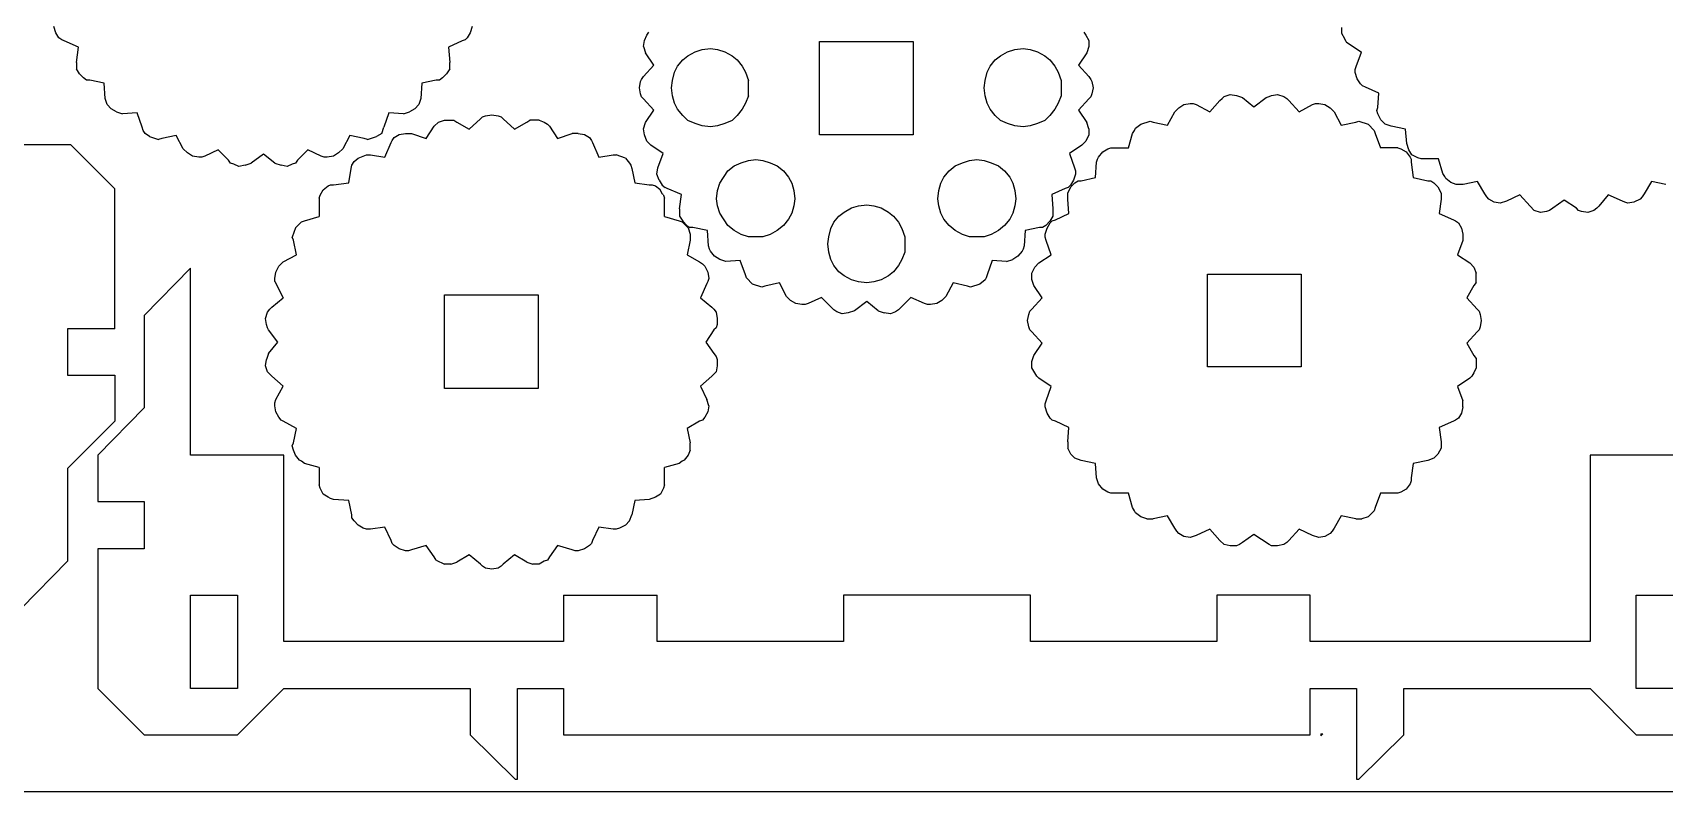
# Model space of a CAD drawing. Extents: x -1891 to 1891, y -1891 to 1891.
# Drawn here: x -1022 to 321, y -1891 to -1266 of the extents above; entities that cross this region are included whole.
import ezdxf

# ---------------------------------------------------------------- set-up
doc = ezdxf.new("R2010")
doc.units = 0
doc.header["$MEASUREMENT"] = 0
doc.layers.get('0').update_dxf_attribs({"linetype": 'CONTINUOUS'})

msp = doc.modelspace()

# ---------------------------------------------------------------- linework, layer by layer
for p, q in [((-1002.869892, -1266.183576), (-1004.563224, -1261.103568)), ((-659.969892, -1261.103568), (-661.663224, -1266.183576)), ((55.92156, -1266.88274), (55.92156, -1261.802732)), ((-1000.329888, -1270.4169), (-1002.869892, -1266.183576)), ((-997.789896, -1272.110232), (-1000.329888, -1270.4169)), ((-996.096564, -1272.956904), (-997.789896, -1272.110232)), ((-984.243228, -1278.0369), (-996.096564, -1272.956904)), ((-668.436564, -1272.956904), (-679.443228, -1278.0369)), ((-665.89656, -1272.110232), (-668.436564, -1272.956904)), ((-664.203228, -1270.4169), (-665.89656, -1272.110232)), ((-661.663224, -1266.183576), (-664.203228, -1270.4169)), ((-518.951556, -1277.581904), (-518.104896, -1272.501908)), ((-518.104896, -1272.501908), (-516.411564, -1268.268572)), ((-516.411564, -1268.268572), (-514.718232, -1265.728568)), ((-374.171556, -1273.348568), (-297.124896, -1273.348568)), ((-374.171556, -1350.381692), (-374.171556, -1273.348568)), ((-297.124896, -1273.348568), (-297.124896, -1350.381692)), ((-156.591768, -1265.728568), (-154.898436, -1268.268572)), ((-154.898436, -1268.268572), (-152.358444, -1272.501908)), ((-152.358444, -1272.501908), (-152.358444, -1277.581904)), ((58.461564, -1271.116076), (55.92156, -1266.88274)), ((59.308224, -1273.656068), (58.461564, -1271.116076)), ((59.308224, -1273.656068), (72.008232, -1282.12274)), ((-985.93656, -1290.736908), (-984.243228, -1278.0369)), ((-679.443228, -1278.0369), (-678.596556, -1290.736908)), ((-518.951556, -1277.581904), (-517.258224, -1282.6619)), ((-510.484896, -1292.821904), (-517.258224, -1282.6619)), ((-491.01156, -1293.668576), (-486.778224, -1288.588568)), ((-486.778224, -1288.588568), (-482.544888, -1285.201904)), ((-482.544888, -1285.201904), (-476.618232, -1281.81524)), ((-476.618232, -1281.81524), (-470.691564, -1280.121908)), ((-470.691564, -1280.121908), (-463.918224, -1279.275236)), ((-463.918224, -1279.275236), (-457.991556, -1280.121908)), ((-457.991556, -1280.121908), (-452.064888, -1281.81524)), ((-452.064888, -1281.81524), (-446.138232, -1285.201904)), ((-446.138232, -1285.201904), (-441.904896, -1288.588568)), ((-441.904896, -1288.588568), (-437.67156, -1293.668576)), ((-233.624892, -1293.668576), (-229.391556, -1288.588568)), ((-229.391556, -1288.588568), (-225.158232, -1285.201904)), ((-225.158232, -1285.201904), (-219.231564, -1281.81524)), ((-219.231564, -1281.81524), (-213.304896, -1280.121908)), ((-213.304896, -1280.121908), (-206.531556, -1279.275236)), ((-206.531556, -1279.275236), (-200.604888, -1280.121908)), ((-200.604888, -1280.121908), (-194.678232, -1281.81524)), ((-194.678232, -1281.81524), (-188.751564, -1285.201904)), ((-188.751564, -1285.201904), (-184.531776, -1288.588568)), ((-184.531776, -1288.588568), (-180.29844, -1293.668576)), ((-154.051776, -1282.6619), (-160.825104, -1292.821904)), ((-152.358444, -1277.581904), (-154.051776, -1282.6619)), ((67.774896, -1293.976076), (72.008232, -1282.12274)), ((-985.93656, -1290.736908), (-985.93656, -1295.816904)), ((-983.396556, -1300.05024), (-985.93656, -1295.816904)), ((-980.009892, -1303.436904), (-983.396556, -1300.05024)), ((-681.13656, -1300.05024), (-684.523224, -1303.436904)), ((-678.596556, -1295.816904), (-681.13656, -1300.05024)), ((-678.596556, -1295.816904), (-678.596556, -1290.736908)), ((-520.644888, -1304.67524), (-518.951556, -1302.135236)), ((-518.951556, -1302.135236), (-510.484896, -1292.821904)), ((-495.244896, -1305.5219), (-493.551564, -1298.748572)), ((-493.551564, -1298.748572), (-491.01156, -1293.668576)), ((-437.67156, -1293.668576), (-435.131556, -1298.748572)), ((-435.131556, -1298.748572), (-432.591564, -1305.5219)), ((-237.858228, -1305.5219), (-236.164896, -1298.748572)), ((-236.164896, -1298.748572), (-233.624892, -1293.668576)), ((-180.29844, -1293.668576), (-177.758436, -1298.748572)), ((-177.758436, -1298.748572), (-175.218444, -1305.5219)), ((-160.825104, -1292.821904), (-152.358444, -1302.135236)), ((-152.358444, -1302.135236), (-150.665112, -1304.67524)), ((66.928224, -1296.516068), (67.774896, -1293.976076)), ((66.928224, -1299.056072), (66.928224, -1296.516068)), ((68.621556, -1304.136068), (66.928224, -1299.056072)), ((-977.469888, -1305.130236), (-980.009892, -1303.436904)), ((-974.929896, -1305.130236), (-977.469888, -1305.130236)), ((-963.07656, -1307.67024), (-974.929896, -1305.130236)), ((-962.229888, -1320.370236), (-963.07656, -1307.67024)), ((-701.456556, -1307.67024), (-702.303228, -1320.370236)), ((-689.603232, -1305.130236), (-701.456556, -1307.67024)), ((-687.063228, -1305.130236), (-689.603232, -1305.130236)), ((-684.523224, -1303.436904), (-687.063228, -1305.130236)), ((-522.338232, -1311.448568), (-521.49156, -1306.368572)), ((-521.49156, -1316.528576), (-522.338232, -1311.448568)), ((-521.49156, -1306.368572), (-520.644888, -1304.67524)), ((-496.091556, -1311.448568), (-495.244896, -1305.5219)), ((-495.244896, -1318.221908), (-496.091556, -1311.448568)), ((-432.591564, -1318.221908), (-432.591564, -1305.5219)), ((-238.704888, -1311.448568), (-237.858228, -1305.5219)), ((-237.858228, -1318.221908), (-238.704888, -1311.448568)), ((-175.218444, -1305.5219), (-175.218444, -1318.221908)), ((-150.665112, -1304.67524), (-149.81844, -1306.368572)), ((-149.81844, -1306.368572), (-148.971768, -1311.448568)), ((-148.971768, -1311.448568), (-149.81844, -1316.528576)), ((71.16156, -1308.369404), (68.621556, -1304.136068)), ((72.854892, -1310.062736), (71.16156, -1308.369404)), ((75.394896, -1310.909408), (72.854892, -1310.062736)), ((86.40156, -1315.989404), (75.394896, -1310.909408)), ((85.554888, -1327.829192), (86.40156, -1315.989404)), ((-961.383228, -1322.896692), (-962.229888, -1320.370236)), ((-960.536556, -1325.436696), (-961.383228, -1322.896692)), ((-957.149892, -1328.82336), (-960.536556, -1325.436696)), ((-952.916556, -1331.363352), (-957.149892, -1328.82336)), ((-707.383224, -1328.82336), (-711.61656, -1331.363352)), ((-703.99656, -1325.436696), (-707.383224, -1328.82336)), ((-703.149888, -1322.896692), (-703.99656, -1325.436696)), ((-702.303228, -1320.370236), (-703.149888, -1322.896692)), ((-520.644888, -1319.068568), (-521.49156, -1316.528576)), ((-518.951556, -1320.7619), (-520.644888, -1319.068568)), ((-510.484896, -1330.061696), (-518.951556, -1320.7619)), ((-493.551564, -1324.148576), (-495.244896, -1318.221908)), ((-491.01156, -1329.215024), (-493.551564, -1324.148576)), ((-486.778224, -1334.29502), (-491.01156, -1329.215024)), ((-437.67156, -1329.215024), (-441.904896, -1334.29502)), ((-435.131556, -1324.148576), (-437.67156, -1329.215024)), ((-432.591564, -1318.221908), (-435.131556, -1324.148576)), ((-236.164896, -1324.148576), (-237.858228, -1318.221908)), ((-233.624892, -1329.215024), (-236.164896, -1324.148576)), ((-229.391556, -1334.29502), (-233.624892, -1329.215024)), ((-180.29844, -1329.215024), (-184.531776, -1334.29502)), ((-177.758436, -1324.148576), (-180.29844, -1329.215024)), ((-175.218444, -1318.221908), (-177.758436, -1324.148576)), ((-152.358444, -1320.7619), (-160.825104, -1330.061696)), ((-150.665112, -1319.068568), (-152.358444, -1320.7619)), ((-149.81844, -1316.528576), (-150.665112, -1319.068568)), ((-81.710112, -1331.363352), (-78.323436, -1327.976688)), ((-78.323436, -1327.976688), (-74.090112, -1325.436696)), ((-74.090112, -1325.436696), (-69.010104, -1324.590024)), ((-69.010104, -1324.590024), (-66.470112, -1324.590024)), ((-66.470112, -1324.590024), (-63.930108, -1325.436696)), ((-63.930108, -1325.436696), (-52.923444, -1331.363352)), ((-52.923444, -1331.363352), (-44.456772, -1322.05002)), ((-44.456772, -1322.05002), (-42.76344, -1320.370236)), ((-42.76344, -1320.370236), (-41.070108, -1318.676904)), ((-41.070108, -1318.676904), (-35.990112, -1316.983572)), ((-35.990112, -1316.983572), (-30.910104, -1317.830232)), ((-30.910104, -1317.830232), (-25.830108, -1319.523576)), ((-25.830108, -1319.523576), (-16.516776, -1327.130028)), ((-16.516776, -1327.130028), (-6.356772, -1319.523576)), ((-6.356772, -1319.523576), (-3.816768, -1318.676904)), ((-3.816768, -1318.676904), (-2.123436, -1317.830232)), ((-2.123436, -1317.830232), (2.95656, -1316.983572)), ((2.95656, -1316.983572), (8.036556, -1318.676904)), ((8.036556, -1318.676904), (10.57656, -1320.370236)), ((10.57656, -1320.370236), (12.269892, -1322.05002)), ((12.269892, -1322.05002), (20.736564, -1331.363352)), ((20.736564, -1331.363352), (31.743228, -1325.436696)), ((31.743228, -1325.436696), (34.283232, -1324.590024)), ((34.283232, -1324.590024), (36.823224, -1324.590024)), ((36.823224, -1324.590024), (41.903232, -1325.436696)), ((41.903232, -1325.436696), (46.136556, -1327.976688)), ((49.523232, -1331.363352), (46.136556, -1327.976688)), ((84.708228, -1330.369196), (85.554888, -1327.829192)), ((-952.916556, -1331.363352), (-947.83656, -1333.056696)), ((-935.983224, -1332.210024), (-947.83656, -1333.056696)), ((-931.749888, -1344.06336), (-935.983224, -1332.210024)), ((-728.549892, -1332.210024), (-732.783228, -1344.06336)), ((-716.696556, -1333.056696), (-728.549892, -1332.210024)), ((-716.696556, -1333.056696), (-711.61656, -1331.363352)), ((-698.069892, -1353.335856), (-691.296564, -1343.175852)), ((-687.909888, -1339.789188), (-691.296564, -1343.175852)), ((-687.909888, -1339.789188), (-682.829892, -1338.095856)), ((-682.829892, -1338.095856), (-675.209892, -1338.095856)), ((-675.209892, -1338.095856), (-672.669888, -1339.789188)), ((-672.669888, -1339.789188), (-662.509896, -1345.715856)), ((-662.509896, -1345.715856), (-653.196564, -1337.249196)), ((-653.196564, -1337.249196), (-651.503232, -1335.555852)), ((-651.503232, -1335.555852), (-648.963228, -1334.709192)), ((-648.963228, -1334.709192), (-643.883232, -1333.86252)), ((-643.883232, -1333.86252), (-638.803224, -1334.709192)), ((-638.803224, -1334.709192), (-636.263232, -1335.555852)), ((-636.263232, -1335.555852), (-634.569888, -1337.249196)), ((-634.569888, -1337.249196), (-625.256556, -1345.715856)), ((-625.256556, -1345.715856), (-615.096564, -1339.789188)), ((-615.096564, -1339.789188), (-612.55656, -1338.095856)), ((-604.93656, -1338.095856), (-612.55656, -1338.095856)), ((-604.93656, -1338.095856), (-600.703224, -1339.789188)), ((-600.703224, -1339.789188), (-598.163232, -1341.48252)), ((-598.163232, -1341.48252), (-596.469888, -1343.175852)), ((-596.469888, -1343.175852), (-589.69656, -1353.335856)), ((-518.951556, -1345.301696), (-517.258224, -1340.221688)), ((-517.258224, -1340.221688), (-510.484896, -1330.061696)), ((-482.544888, -1338.528356), (-486.778224, -1334.29502)), ((-476.618232, -1341.06836), (-482.544888, -1338.528356)), ((-470.691564, -1342.761692), (-476.618232, -1341.06836)), ((-463.918224, -1343.608352), (-470.691564, -1342.761692)), ((-457.991556, -1342.761692), (-463.918224, -1343.608352)), ((-452.064888, -1341.06836), (-457.991556, -1342.761692)), ((-446.138232, -1338.528356), (-452.064888, -1341.06836)), ((-441.904896, -1334.29502), (-446.138232, -1338.528356)), ((-225.158232, -1338.528356), (-229.391556, -1334.29502)), ((-219.231564, -1341.06836), (-225.158232, -1338.528356)), ((-213.304896, -1342.761692), (-219.231564, -1341.06836)), ((-206.531556, -1343.608352), (-213.304896, -1342.761692)), ((-200.604888, -1342.761692), (-206.531556, -1343.608352)), ((-194.678232, -1341.06836), (-200.604888, -1342.761692)), ((-188.751564, -1338.528356), (-194.678232, -1341.06836)), ((-184.531776, -1334.29502), (-188.751564, -1338.528356)), ((-160.825104, -1330.061696), (-154.051776, -1340.221688)), ((-152.358444, -1345.301696), (-154.051776, -1340.221688)), ((-113.883444, -1344.91002), (-109.650108, -1341.523356)), ((-109.650108, -1341.523356), (-102.030108, -1338.983352)), ((-102.030108, -1338.983352), (-99.490104, -1339.830024)), ((-99.490104, -1339.830024), (-87.636768, -1342.370028)), ((-87.636768, -1342.370028), (-81.710112, -1331.363352)), ((49.523232, -1331.363352), (55.449888, -1342.370028)), ((55.449888, -1342.370028), (67.303224, -1339.830024)), ((67.303224, -1339.830024), (69.843228, -1338.983352)), ((69.843228, -1338.983352), (77.463228, -1341.523356)), ((77.463228, -1341.523356), (82.543224, -1346.603352)), ((85.554888, -1332.909188), (84.708228, -1330.369196)), ((88.094892, -1337.989196), (85.554888, -1332.909188)), ((91.481556, -1341.37586), (88.094892, -1337.989196)), ((96.561564, -1343.069192), (91.481556, -1341.37586)), ((108.414888, -1345.609196), (96.561564, -1343.069192)), ((-930.903228, -1346.603352), (-931.749888, -1344.06336)), ((-929.209896, -1349.143356), (-930.903228, -1346.603352)), ((-925.823232, -1351.68336), (-929.209896, -1349.143356)), ((-925.823232, -1351.68336), (-918.203232, -1354.223352)), ((-915.663228, -1353.376692), (-918.203232, -1354.223352)), ((-903.809892, -1350.836688), (-915.663228, -1353.376692)), ((-897.883224, -1361.843352), (-903.809892, -1350.836688)), ((-760.723224, -1350.836688), (-766.649892, -1361.843352)), ((-748.869888, -1353.376692), (-760.723224, -1350.836688)), ((-746.329896, -1354.223352), (-748.869888, -1353.376692)), ((-746.329896, -1354.223352), (-738.709896, -1351.68336)), ((-734.47656, -1349.143356), (-738.709896, -1351.68336)), ((-734.47656, -1349.143356), (-732.783228, -1344.06336)), ((-731.936556, -1368.575856), (-726.85656, -1356.72252)), ((-726.85656, -1356.72252), (-726.009888, -1355.029188)), ((-726.009888, -1355.029188), (-724.316556, -1352.489196)), ((-724.316556, -1352.489196), (-720.083232, -1349.949192)), ((-720.083232, -1349.949192), (-715.003224, -1349.10252)), ((-715.003224, -1349.10252), (-709.923228, -1349.10252)), ((-709.923228, -1349.10252), (-698.069892, -1353.335856)), ((-589.69656, -1353.335856), (-577.843224, -1349.10252)), ((-572.763228, -1349.10252), (-577.843224, -1349.10252)), ((-572.763228, -1349.10252), (-567.683232, -1349.949192)), ((-567.683232, -1349.949192), (-563.449896, -1352.489196)), ((-563.449896, -1352.489196), (-561.756564, -1355.029188)), ((-561.756564, -1355.029188), (-560.909892, -1356.72252)), ((-560.909892, -1356.72252), (-555.829896, -1368.575856)), ((-518.104896, -1350.381692), (-518.951556, -1345.301696)), ((-516.411564, -1355.461688), (-518.104896, -1350.381692)), ((-513.024888, -1358.848352), (-516.411564, -1355.461688)), ((-297.124896, -1350.381692), (-374.171556, -1350.381692)), ((-154.898436, -1355.461688), (-158.285112, -1358.848352)), ((-152.358444, -1350.381692), (-154.898436, -1355.461688)), ((-152.358444, -1345.301696), (-152.358444, -1350.381692)), ((-119.810112, -1360.996692), (-116.423436, -1349.143356)), ((-116.423436, -1349.143356), (-114.730104, -1346.603352)), ((-114.730104, -1346.603352), (-113.883444, -1344.91002)), ((82.543224, -1346.603352), (83.389896, -1349.143356)), ((83.389896, -1349.143356), (87.623232, -1360.996692)), ((109.26156, -1357.46252), (108.414888, -1345.609196)), ((-990.599881, -1358.454412), (-1071.879888, -1358.454412)), ((-990.599881, -1358.454412), (-954.193224, -1394.86108)), ((-897.883224, -1361.843352), (-894.49656, -1365.230028)), ((-890.263224, -1367.77002), (-894.49656, -1365.230028)), ((-885.183228, -1368.616692), (-890.263224, -1367.77002)), ((-882.643224, -1368.616692), (-885.183228, -1368.616692)), ((-880.103232, -1367.77002), (-882.643224, -1368.616692)), ((-869.096556, -1362.690024), (-880.103232, -1367.77002)), ((-860.629896, -1371.156696), (-869.096556, -1362.690024)), ((-831.843228, -1366.076688), (-842.003232, -1373.696688)), ((-822.529896, -1373.696688), (-831.843228, -1366.076688)), ((-795.43656, -1362.690024), (-803.903232, -1371.156696)), ((-784.429896, -1367.77002), (-795.43656, -1362.690024)), ((-781.889892, -1368.616692), (-784.429896, -1367.77002)), ((-779.349888, -1368.616692), (-781.889892, -1368.616692)), ((-774.269892, -1367.77002), (-779.349888, -1368.616692)), ((-770.036556, -1365.230028), (-774.269892, -1367.77002)), ((-766.649892, -1361.843352), (-770.036556, -1365.230028)), ((-757.33656, -1372.155852), (-753.949896, -1369.422528)), ((-753.949896, -1369.422528), (-749.71656, -1367.729196)), ((-749.71656, -1367.729196), (-747.176556, -1366.882524)), ((-747.176556, -1366.882524), (-743.789892, -1366.882524)), ((-743.789892, -1366.882524), (-731.936556, -1368.575856)), ((-555.829896, -1368.575856), (-543.97656, -1366.882524)), ((-543.97656, -1366.882524), (-541.436556, -1366.882524)), ((-533.816556, -1369.422528), (-541.436556, -1366.882524)), ((-533.816556, -1369.422528), (-530.429892, -1373.655852)), ((-502.864896, -1365.621692), (-513.024888, -1358.848352)), ((-507.098232, -1377.475028), (-502.864896, -1365.621692)), ((-158.285112, -1358.848352), (-168.445104, -1365.621692)), ((-168.445104, -1365.621692), (-164.211768, -1377.475028)), ((-145.210104, -1370.310024), (-144.363444, -1368.616692)), ((-144.363444, -1368.616692), (-140.976768, -1364.383356)), ((-140.976768, -1364.383356), (-136.743444, -1361.843352)), ((-136.743444, -1361.843352), (-134.20344, -1360.996692)), ((-134.20344, -1360.996692), (-119.810112, -1360.996692)), ((102.01656, -1360.996692), (87.623232, -1360.996692)), ((102.01656, -1360.996692), (104.556564, -1361.843352)), ((104.556564, -1361.843352), (108.789888, -1364.383356)), ((108.789888, -1364.383356), (112.176564, -1368.616692)), ((110.954892, -1362.542528), (109.26156, -1357.46252)), ((113.494896, -1366.775852), (110.954892, -1362.542528)), ((112.176564, -1368.616692), (113.023224, -1370.310024)), ((118.574892, -1369.315856), (113.494896, -1366.775852)), ((121.114896, -1370.162528), (118.574892, -1369.315856)), ((135.508224, -1370.162528), (121.114896, -1370.162528)), ((138.894888, -1382.015852), (135.508224, -1370.162528)), ((-858.936564, -1373.696688), (-860.629896, -1371.156696)), ((-856.39656, -1374.54336), (-858.936564, -1373.696688)), ((-852.163224, -1376.236692), (-856.39656, -1374.54336)), ((-847.083228, -1375.39002), (-852.163224, -1376.236692)), ((-847.083228, -1375.39002), (-842.003232, -1373.696688)), ((-822.529896, -1373.696688), (-817.449888, -1375.39002)), ((-812.369892, -1376.236692), (-817.449888, -1375.39002)), ((-808.136556, -1374.54336), (-812.369892, -1376.236692)), ((-805.596564, -1373.696688), (-808.136556, -1374.54336)), ((-803.903232, -1371.156696), (-805.596564, -1373.696688)), ((-761.569896, -1389.742524), (-759.779892, -1377.889188)), ((-759.779892, -1377.889188), (-759.029892, -1375.349196)), ((-759.029892, -1375.349196), (-757.33656, -1372.155852)), ((-530.429892, -1373.655852), (-529.583232, -1375.349196)), ((-529.583232, -1375.349196), (-528.73656, -1377.889188)), ((-528.73656, -1377.889188), (-526.196556, -1389.742524)), ((-507.944892, -1382.555024), (-507.098232, -1377.475028)), ((-506.25156, -1387.63502), (-507.944892, -1382.555024)), ((-456.298224, -1390.175024), (-449.524896, -1380.01502)), ((-449.524896, -1380.01502), (-444.444888, -1375.781696)), ((-444.444888, -1375.781696), (-438.518232, -1373.241692)), ((-438.518232, -1373.241692), (-432.591564, -1371.54836)), ((-432.591564, -1371.54836), (-426.664896, -1370.701688)), ((-426.664896, -1370.701688), (-420.738228, -1371.54836)), ((-420.738228, -1371.54836), (-414.81156, -1373.241692)), ((-414.81156, -1373.241692), (-408.884892, -1375.781696)), ((-408.884892, -1375.781696), (-403.804896, -1380.01502)), ((-403.804896, -1380.01502), (-399.57156, -1385.095028)), ((-271.724892, -1385.095028), (-267.491556, -1380.01502)), ((-267.491556, -1380.01502), (-262.41156, -1375.781696)), ((-262.41156, -1375.781696), (-256.484892, -1373.241692)), ((-256.484892, -1373.241692), (-250.558224, -1371.54836)), ((-250.558224, -1371.54836), (-244.631556, -1370.701688)), ((-244.631556, -1370.701688), (-238.704888, -1371.54836)), ((-238.704888, -1371.54836), (-232.778232, -1373.241692)), ((-232.778232, -1373.241692), (-226.851564, -1375.781696)), ((-226.851564, -1375.781696), (-221.771556, -1380.01502)), ((-221.771556, -1380.01502), (-217.538232, -1385.095028)), ((-163.365108, -1382.555024), (-165.05844, -1387.63502)), ((-164.211768, -1377.475028), (-163.365108, -1380.01502)), ((-163.365108, -1380.01502), (-163.365108, -1382.555024)), ((-146.903436, -1385.550024), (-146.056776, -1372.850028)), ((-146.056776, -1372.850028), (-145.210104, -1370.310024)), ((113.023224, -1370.310024), (113.023224, -1372.850028)), ((113.023224, -1372.850028), (114.716556, -1385.550024)), ((140.588232, -1384.555856), (138.894888, -1382.015852)), ((-954.193224, -1509.994192), (-954.193224, -1394.86108)), ((-785.276556, -1399.902528), (-782.736564, -1395.669192)), ((-782.736564, -1395.669192), (-778.503228, -1392.282528)), ((-778.503228, -1392.282528), (-776.809896, -1391.435856)), ((-776.809896, -1391.435856), (-774.269892, -1391.435856)), ((-774.269892, -1391.435856), (-761.569896, -1389.742524)), ((-526.196556, -1389.742524), (-514.343232, -1391.435856)), ((-514.343232, -1391.435856), (-511.803228, -1391.435856)), ((-511.803228, -1391.435856), (-509.263224, -1392.282528)), ((-509.263224, -1392.282528), (-505.681173, -1395.148165)), ((-506.25156, -1387.63502), (-503.711556, -1391.868356)), ((-503.336556, -1399.055856), (-505.681173, -1395.148165)), ((-503.711556, -1391.868356), (-501.171564, -1393.561688)), ((-499.478232, -1394.40836), (-501.171564, -1393.561688)), ((-487.624896, -1399.488356), (-499.478232, -1394.40836)), ((-458.838228, -1402.87502), (-457.991556, -1396.101692)), ((-457.991556, -1396.101692), (-456.298224, -1390.175024)), ((-399.57156, -1385.095028), (-397.031556, -1390.175024)), ((-397.031556, -1390.175024), (-395.338224, -1396.101692)), ((-395.338224, -1396.101692), (-394.491564, -1402.87502)), ((-276.804888, -1402.87502), (-275.958228, -1396.101692)), ((-275.958228, -1396.101692), (-274.264896, -1390.175024)), ((-274.264896, -1390.175024), (-271.724892, -1385.095028)), ((-217.538232, -1385.095028), (-214.998228, -1390.175024)), ((-214.998228, -1390.175024), (-213.304896, -1396.101692)), ((-213.304896, -1396.101692), (-212.458224, -1402.87502)), ((-171.831768, -1394.40836), (-182.838444, -1399.488356)), ((-169.291776, -1393.561688), (-171.831768, -1394.40836)), ((-169.763436, -1398.25002), (-167.223444, -1393.170024)), ((-167.598444, -1391.868356), (-169.291776, -1393.561688)), ((-165.05844, -1387.63502), (-167.598444, -1391.868356)), ((-167.223444, -1393.170024), (-163.836768, -1389.78336)), ((-163.836768, -1389.78336), (-161.296776, -1388.090028)), ((-161.296776, -1388.090028), (-158.756772, -1388.090028)), ((-158.756772, -1388.090028), (-146.903436, -1385.550024)), ((114.716556, -1385.550024), (126.569892, -1388.090028)), ((126.569892, -1388.090028), (129.109896, -1388.090028)), ((129.109896, -1388.090028), (131.649888, -1389.78336)), ((131.649888, -1389.78336), (135.036564, -1393.170024)), ((135.036564, -1393.170024), (137.576556, -1398.25002)), ((141.434892, -1386.249188), (140.588232, -1384.555856)), ((145.668228, -1389.635852), (141.434892, -1386.249188)), ((149.901564, -1391.329196), (145.668228, -1389.635852)), ((155.828232, -1391.329196), (149.901564, -1391.329196)), ((167.681556, -1388.789192), (155.828232, -1391.329196)), ((173.608224, -1398.949196), (167.681556, -1388.789192)), ((310.768224, -1388.789192), (304.841556, -1398.949196)), ((322.62156, -1391.329196), (310.768224, -1388.789192)), ((-786.123228, -1402.44252), (-785.276556, -1399.902528)), ((-786.123228, -1402.44252), (-786.123228, -1417.68252)), ((-502.772125, -1399.432144), (-503.336556, -1399.055856)), ((-502.772125, -1399.432144), (-502.489896, -1399.902528)), ((-502.489896, -1399.902528), (-501.643224, -1402.44252)), ((-501.643224, -1417.68252), (-501.643224, -1402.44252)), ((-489.318228, -1411.341692), (-487.624896, -1399.488356)), ((-457.991556, -1408.801688), (-458.838228, -1402.87502)), ((-456.298224, -1414.728356), (-457.991556, -1408.801688)), ((-395.338224, -1408.801688), (-397.031556, -1414.728356)), ((-394.491564, -1402.87502), (-395.338224, -1408.801688)), ((-347.924892, -1410.49502), (-341.998224, -1408.801688)), ((-341.998224, -1408.801688), (-335.224896, -1407.955028)), ((-335.224896, -1407.955028), (-329.298228, -1408.801688)), ((-329.298228, -1408.801688), (-323.37156, -1410.49502)), ((-275.958228, -1408.801688), (-276.804888, -1402.87502)), ((-274.264896, -1414.728356), (-275.958228, -1408.801688)), ((-213.304896, -1408.801688), (-214.998228, -1414.728356)), ((-212.458224, -1402.87502), (-213.304896, -1408.801688)), ((-182.838444, -1399.488356), (-181.991772, -1411.341692)), ((-169.763436, -1403.330028), (-169.763436, -1398.25002)), ((-168.916776, -1415.183352), (-169.763436, -1403.330028)), ((137.576556, -1403.330028), (135.883224, -1415.183352)), ((137.576556, -1398.25002), (137.576556, -1403.330028)), ((175.301556, -1401.489188), (173.608224, -1398.949196)), ((176.994888, -1403.18252), (175.301556, -1401.489188)), ((181.228224, -1405.722524), (176.994888, -1403.18252)), ((186.308232, -1406.569196), (181.228224, -1405.722524)), ((191.388228, -1404.875852), (186.308232, -1406.569196)), ((202.394892, -1399.795856), (191.388228, -1404.875852)), ((210.861564, -1409.109188), (202.394892, -1399.795856)), ((214.248228, -1412.495852), (210.861564, -1409.109188)), ((238.80156, -1404.029192), (229.488228, -1410.80252)), ((248.961564, -1410.80252), (238.80156, -1404.029192)), ((267.588228, -1409.109188), (265.894896, -1410.80252)), ((275.208228, -1399.795856), (267.588228, -1409.109188)), ((287.061564, -1404.875852), (275.208228, -1399.795856)), ((288.754896, -1405.722524), (287.061564, -1404.875852)), ((291.294888, -1406.569196), (288.754896, -1405.722524)), ((296.374896, -1405.722524), (291.294888, -1406.569196)), ((301.454892, -1403.18252), (296.374896, -1405.722524)), ((303.148224, -1401.489188), (301.454892, -1403.18252)), ((304.841556, -1398.949196), (303.148224, -1401.489188)), ((-805.596564, -1426.995852), (-800.516556, -1421.915856)), ((-800.516556, -1421.915856), (-797.976564, -1421.069196)), ((-797.976564, -1421.069196), (-786.123228, -1417.68252)), ((-501.643224, -1417.68252), (-489.789888, -1421.069196)), ((-489.789888, -1421.069196), (-487.249896, -1421.915856)), ((-489.318228, -1411.341692), (-489.318228, -1417.26836)), ((-489.318228, -1417.26836), (-486.778224, -1421.501696)), ((-482.169888, -1426.995852), (-487.249896, -1421.915856)), ((-486.778224, -1421.501696), (-483.39156, -1424.88836)), ((-449.524896, -1424.88836), (-456.298224, -1414.728356)), ((-399.57156, -1419.808352), (-403.804896, -1424.88836)), ((-397.031556, -1414.728356), (-399.57156, -1419.808352)), ((-364.858224, -1427.428352), (-362.318232, -1422.348356)), ((-362.318232, -1422.348356), (-358.084896, -1417.26836)), ((-358.084896, -1417.26836), (-353.85156, -1413.881696)), ((-353.85156, -1413.881696), (-347.924892, -1410.49502)), ((-323.37156, -1410.49502), (-317.444892, -1413.881696)), ((-317.444892, -1413.881696), (-313.211556, -1417.26836)), ((-313.211556, -1417.26836), (-308.978232, -1422.348356)), ((-308.978232, -1422.348356), (-306.438228, -1427.428352)), ((-271.724892, -1419.808352), (-274.264896, -1414.728356)), ((-267.491556, -1424.88836), (-271.724892, -1419.808352)), ((-217.538232, -1419.808352), (-221.771556, -1424.88836)), ((-214.998228, -1414.728356), (-217.538232, -1419.808352)), ((-184.531776, -1421.501696), (-187.904892, -1424.88836)), ((-186.683232, -1427.036688), (-184.156776, -1422.803352)), ((-181.991772, -1417.26836), (-184.531776, -1421.501696)), ((-184.156776, -1422.803352), (-182.463444, -1421.11002)), ((-182.463444, -1421.11002), (-179.92344, -1420.26336)), ((-181.991772, -1411.341692), (-181.991772, -1417.26836)), ((-179.92344, -1420.26336), (-168.916776, -1415.183352)), ((135.883224, -1415.183352), (147.73656, -1420.26336)), ((147.73656, -1420.26336), (149.429892, -1421.11002)), ((149.429892, -1421.11002), (151.969896, -1422.803352)), ((151.969896, -1422.803352), (154.509888, -1427.036688)), ((219.328224, -1414.189196), (214.248228, -1412.495852)), ((224.408232, -1413.342524), (219.328224, -1414.189196)), ((226.948224, -1412.495852), (224.408232, -1413.342524)), ((229.488228, -1410.80252), (226.948224, -1412.495852)), ((250.654896, -1412.495852), (248.961564, -1410.80252)), ((253.194888, -1413.342524), (250.654896, -1412.495852)), ((258.274896, -1414.189196), (253.194888, -1413.342524)), ((263.354892, -1412.495852), (258.274896, -1414.189196)), ((265.894896, -1410.80252), (263.354892, -1412.495852)), ((-805.596564, -1426.995852), (-808.136556, -1434.615852)), ((-807.289896, -1437.155856), (-808.136556, -1434.615852)), ((-804.749892, -1449.009192), (-807.289896, -1437.155856)), ((-483.39156, -1424.88836), (-480.851556, -1426.581692)), ((-480.476556, -1437.155856), (-483.01656, -1449.009192)), ((-482.169888, -1426.995852), (-480.476556, -1432.07586)), ((-478.311564, -1426.581692), (-480.851556, -1426.581692)), ((-480.476556, -1432.07586), (-480.476556, -1437.155856)), ((-466.458228, -1429.121696), (-478.311564, -1426.581692)), ((-465.611556, -1441.821692), (-466.458228, -1429.121696)), ((-444.444888, -1429.121696), (-449.524896, -1424.88836)), ((-438.518232, -1432.50836), (-444.444888, -1429.121696)), ((-432.591564, -1434.201692), (-438.518232, -1432.50836)), ((-420.738228, -1434.201692), (-432.591564, -1434.201692)), ((-414.81156, -1432.50836), (-420.738228, -1434.201692)), ((-408.884892, -1429.121696), (-414.81156, -1432.50836)), ((-403.804896, -1424.88836), (-408.884892, -1429.121696)), ((-367.398228, -1440.12836), (-366.551556, -1434.201692)), ((-366.551556, -1434.201692), (-364.858224, -1427.428352)), ((-306.438228, -1427.428352), (-303.898224, -1434.201692)), ((-303.898224, -1434.201692), (-303.898224, -1446.901688)), ((-262.41156, -1429.121696), (-267.491556, -1424.88836)), ((-256.484892, -1432.50836), (-262.41156, -1429.121696)), ((-250.558224, -1434.201692), (-256.484892, -1432.50836)), ((-238.704888, -1434.201692), (-250.558224, -1434.201692)), ((-232.778232, -1432.50836), (-238.704888, -1434.201692)), ((-226.851564, -1429.121696), (-232.778232, -1432.50836)), ((-221.771556, -1424.88836), (-226.851564, -1429.121696)), ((-204.838224, -1429.121696), (-205.684896, -1441.821692)), ((-192.984888, -1426.581692), (-204.838224, -1429.121696)), ((-190.444896, -1426.581692), (-192.984888, -1426.581692)), ((-187.904892, -1424.88836), (-190.444896, -1426.581692)), ((-188.376564, -1432.116696), (-186.683232, -1427.036688)), ((-188.376564, -1434.656688), (-188.376564, -1432.116696)), ((-187.529892, -1437.196692), (-188.376564, -1434.656688)), ((-183.310104, -1449.050028), (-187.529892, -1437.196692)), ((155.35656, -1437.196692), (151.123224, -1449.050028)), ((154.509888, -1427.036688), (155.35656, -1432.116696)), ((155.35656, -1432.116696), (155.35656, -1437.196692)), ((-815.756556, -1454.93586), (-804.749892, -1449.009192)), ((-483.01656, -1449.009192), (-472.856556, -1454.93586)), ((-464.764896, -1444.361696), (-465.611556, -1441.821692)), ((-463.918224, -1446.055028), (-464.764896, -1444.361696)), ((-460.53156, -1450.288352), (-463.918224, -1446.055028)), ((-456.298224, -1452.828356), (-460.53156, -1450.288352)), ((-366.551556, -1446.901688), (-367.398228, -1440.12836)), ((-364.858224, -1452.828356), (-366.551556, -1446.901688)), ((-303.898224, -1446.901688), (-306.438228, -1452.828356)), ((-210.764892, -1450.288352), (-214.998228, -1452.828356)), ((-207.378228, -1446.055028), (-210.764892, -1450.288352)), ((-206.531556, -1444.361696), (-207.378228, -1446.055028)), ((-205.684896, -1441.821692), (-206.531556, -1444.361696)), ((-193.45656, -1455.823356), (-183.310104, -1449.050028)), ((151.123224, -1449.050028), (161.283228, -1455.823356)), ((-892.089896, -1460.115852), (-930.189896, -1499.062524)), ((-892.089896, -1614.209196), (-892.089896, -1460.115852)), ((-822.529896, -1468.482528), (-821.683224, -1463.40252)), ((-821.683224, -1463.40252), (-819.143232, -1458.322524)), ((-815.756556, -1454.93586), (-819.143232, -1458.322524)), ((-472.856556, -1454.93586), (-470.316564, -1456.629192)), ((-470.316564, -1456.629192), (-468.623232, -1458.322524)), ((-468.623232, -1458.322524), (-466.083228, -1463.40252)), ((-466.083228, -1463.40252), (-465.236556, -1468.482528)), ((-451.218228, -1454.521688), (-456.298224, -1452.828356)), ((-439.364892, -1453.675028), (-451.218228, -1454.521688)), ((-435.131556, -1465.528352), (-439.364892, -1453.675028)), ((-362.318232, -1457.908352), (-364.858224, -1452.828356)), ((-358.084896, -1462.98836), (-362.318232, -1457.908352)), ((-353.85156, -1466.375024), (-358.084896, -1462.98836)), ((-313.211556, -1462.98836), (-317.444892, -1466.375024)), ((-308.978232, -1457.908352), (-313.211556, -1462.98836)), ((-306.438228, -1452.828356), (-308.978232, -1457.908352)), ((-231.93156, -1453.675028), (-236.164896, -1465.528352)), ((-220.078224, -1454.521688), (-231.93156, -1453.675028)), ((-220.078224, -1454.521688), (-214.998228, -1452.828356)), ((-199.383228, -1464.290028), (-196.843224, -1459.21002)), ((-196.843224, -1459.21002), (-193.45656, -1455.823356)), ((164.669892, -1459.21002), (161.283228, -1455.823356)), ((164.669892, -1459.21002), (166.363224, -1464.290028)), ((-822.529896, -1471.02252), (-822.529896, -1468.482528)), ((-822.529896, -1471.02252), (-815.756556, -1484.569188)), ((-466.929888, -1472.715852), (-472.009896, -1484.569188)), ((-466.083228, -1471.02252), (-466.929888, -1472.715852)), ((-465.236556, -1468.482528), (-466.083228, -1471.02252)), ((-434.284896, -1468.068356), (-435.131556, -1465.528352)), ((-429.204888, -1473.148352), (-434.284896, -1468.068356)), ((-421.584888, -1475.688356), (-429.204888, -1473.148352)), ((-419.044896, -1474.841696), (-421.584888, -1475.688356)), ((-407.19156, -1472.301692), (-419.044896, -1474.841696)), ((-401.264892, -1483.308356), (-407.19156, -1472.301692)), ((-347.924892, -1469.761688), (-353.85156, -1466.375024)), ((-341.998224, -1471.45502), (-347.924892, -1469.761688)), ((-335.224896, -1472.301692), (-341.998224, -1471.45502)), ((-329.298228, -1471.45502), (-335.224896, -1472.301692)), ((-323.37156, -1469.761688), (-329.298228, -1471.45502)), ((-317.444892, -1466.375024), (-323.37156, -1469.761688)), ((-264.104892, -1472.301692), (-270.03156, -1483.308356)), ((-252.251556, -1474.841696), (-264.104892, -1472.301692)), ((-249.711564, -1475.688356), (-252.251556, -1474.841696)), ((-242.091564, -1473.148352), (-249.711564, -1475.688356)), ((-237.858228, -1469.761688), (-242.091564, -1473.148352)), ((-237.011556, -1468.068356), (-237.858228, -1469.761688)), ((-236.164896, -1465.528352), (-237.011556, -1468.068356)), ((-199.383228, -1469.370024), (-199.383228, -1464.290028)), ((-197.689896, -1474.45002), (-199.383228, -1469.370024)), ((-190.916556, -1484.610024), (-197.689896, -1474.45002)), ((-54.616776, -1541.336688), (-54.616776, -1465.136688)), ((-54.616776, -1465.136688), (22.429896, -1465.136688)), ((22.429896, -1465.136688), (22.429896, -1541.336688)), ((164.669892, -1474.45002), (158.743224, -1484.610024)), ((166.363224, -1471.910028), (164.669892, -1474.45002)), ((166.363224, -1471.910028), (166.363224, -1464.290028)), ((-825.069888, -1492.189188), (-815.756556, -1484.569188)), ((-682.829892, -1559.075856), (-682.829892, -1482.029196)), ((-682.829892, -1482.029196), (-605.783232, -1482.029196)), ((-605.783232, -1482.029196), (-605.783232, -1559.075856)), ((-472.009896, -1484.569188), (-462.696564, -1492.189188)), ((-397.878228, -1486.69502), (-401.264892, -1483.308356)), ((-393.644892, -1489.235024), (-397.878228, -1486.69502)), ((-388.564896, -1490.081696), (-393.644892, -1489.235024)), ((-386.024892, -1490.081696), (-388.564896, -1490.081696)), ((-383.484888, -1489.235024), (-386.024892, -1490.081696)), ((-372.478224, -1484.155028), (-383.484888, -1489.235024)), ((-372.478224, -1484.155028), (-362.318232, -1494.31502)), ((-335.224896, -1487.541692), (-345.384888, -1495.161692)), ((-325.911564, -1495.161692), (-335.224896, -1487.541692)), ((-298.818228, -1484.155028), (-308.978232, -1494.31502)), ((-287.811564, -1489.235024), (-298.818228, -1484.155028)), ((-285.27156, -1490.081696), (-287.811564, -1489.235024)), ((-282.731556, -1490.081696), (-285.27156, -1490.081696)), ((-277.65156, -1489.235024), (-282.731556, -1490.081696)), ((-273.418224, -1486.69502), (-277.65156, -1489.235024)), ((-273.418224, -1486.69502), (-270.03156, -1483.308356)), ((-199.383228, -1493.923356), (-190.916556, -1484.610024)), ((158.743224, -1484.610024), (167.209896, -1493.923356)), ((-930.189896, -1499.062524), (-930.189896, -1575.262524)), ((-830.149896, -1501.50252), (-828.456564, -1496.422524)), ((-829.303224, -1506.582528), (-830.149896, -1501.50252)), ((-828.456564, -1496.422524), (-826.763232, -1493.88252)), ((-826.763232, -1493.88252), (-825.069888, -1492.189188)), ((-462.696564, -1492.189188), (-461.003232, -1493.88252)), ((-461.003232, -1493.88252), (-459.309888, -1496.422524)), ((-459.309888, -1496.422524), (-458.463228, -1501.50252)), ((-458.463228, -1501.50252), (-458.463228, -1506.582528)), ((-359.778228, -1496.008352), (-362.318232, -1494.31502)), ((-355.544892, -1497.701696), (-359.778228, -1496.008352)), ((-350.464896, -1496.855024), (-355.544892, -1497.701696)), ((-345.384888, -1495.161692), (-350.464896, -1496.855024)), ((-325.911564, -1495.161692), (-320.831556, -1496.855024)), ((-315.75156, -1497.701696), (-320.831556, -1496.855024)), ((-311.518224, -1496.008352), (-315.75156, -1497.701696)), ((-308.978232, -1494.31502), (-311.518224, -1496.008352)), ((-202.769892, -1503.236688), (-201.923232, -1498.156692)), ((-201.923232, -1508.316696), (-202.769892, -1503.236688)), ((-201.923232, -1498.156692), (-201.07656, -1495.616688)), ((-201.07656, -1495.616688), (-199.383228, -1493.923356)), ((167.209896, -1493.923356), (168.903228, -1495.616688)), ((168.903228, -1495.616688), (169.749888, -1498.156692)), ((169.749888, -1498.156692), (170.59656, -1503.236688)), ((170.59656, -1503.236688), (169.749888, -1508.316696)), ((-954.193224, -1509.994192), (-993.139884, -1509.994192)), ((-993.139884, -1509.994192), (-993.139884, -1548.094192)), ((-828.456564, -1509.12252), (-829.303224, -1506.582528)), ((-827.609892, -1510.815852), (-828.456564, -1509.12252)), ((-819.989892, -1520.975856), (-827.609892, -1510.815852)), ((-461.003232, -1510.815852), (-467.77656, -1520.975856)), ((-459.309888, -1509.12252), (-461.003232, -1510.815852)), ((-458.463228, -1506.582528), (-459.309888, -1509.12252)), ((-201.07656, -1510.856688), (-201.923232, -1508.316696)), ((-199.383228, -1512.55002), (-201.07656, -1510.856688)), ((-190.916556, -1521.863352), (-199.383228, -1512.55002)), ((167.209896, -1512.55002), (158.743224, -1521.863352)), ((168.903228, -1510.856688), (167.209896, -1512.55002)), ((169.749888, -1508.316696), (168.903228, -1510.856688)), ((-827.609892, -1530.289188), (-829.303224, -1535.369196)), ((-827.609892, -1530.289188), (-819.989892, -1520.975856)), ((-467.77656, -1520.975856), (-461.003232, -1530.289188)), ((-461.003232, -1530.289188), (-459.309888, -1532.829192)), ((-197.689896, -1532.023356), (-190.916556, -1521.863352)), ((158.743224, -1521.863352), (164.669892, -1532.023356)), ((-830.149896, -1540.449192), (-829.303224, -1535.369196)), ((-828.456564, -1545.529188), (-830.149896, -1540.449192)), ((-459.309888, -1532.829192), (-458.463228, -1535.369196)), ((-458.463228, -1540.449192), (-459.309888, -1545.529188)), ((-458.463228, -1535.369196), (-458.463228, -1540.449192)), ((-199.383228, -1537.103352), (-197.689896, -1532.023356)), ((-199.383228, -1542.18336), (-199.383228, -1537.103352)), ((-196.843224, -1546.416696), (-199.383228, -1542.18336)), ((22.429896, -1541.336688), (-54.616776, -1541.336688)), ((164.669892, -1532.023356), (166.363224, -1534.56336)), ((166.363224, -1542.18336), (164.669892, -1546.416696)), ((166.363224, -1534.56336), (166.363224, -1542.18336)), ((-993.139884, -1548.094192), (-954.193224, -1548.094192)), ((-954.193224, -1548.094192), (-954.193224, -1586.194192)), ((-825.069888, -1548.915852), (-828.456564, -1545.529188)), ((-815.756556, -1557.382524), (-825.069888, -1548.915852)), ((-821.683224, -1568.389188), (-815.756556, -1557.382524)), ((-462.696564, -1548.915852), (-472.009896, -1557.382524)), ((-472.009896, -1557.382524), (-466.929888, -1568.389188)), ((-462.696564, -1548.915852), (-459.309888, -1545.529188)), ((-195.149892, -1548.956688), (-196.843224, -1546.416696)), ((-193.45656, -1550.65002), (-195.149892, -1548.956688)), ((-183.310104, -1557.42336), (-193.45656, -1550.65002)), ((-187.529892, -1569.276696), (-183.310104, -1557.42336)), ((161.283228, -1550.65002), (151.123224, -1557.42336)), ((151.123224, -1557.42336), (155.35656, -1569.276696)), ((162.97656, -1548.956688), (161.283228, -1550.65002)), ((164.669892, -1546.416696), (162.97656, -1548.956688)), ((-822.529896, -1570.929192), (-821.683224, -1568.389188)), ((-822.529896, -1573.469196), (-822.529896, -1570.929192)), ((-605.783232, -1559.075856), (-682.829892, -1559.075856)), ((-465.236556, -1573.469196), (-466.929888, -1568.389188)), ((-188.376564, -1571.816688), (-187.529892, -1569.276696)), ((155.35656, -1574.356692), (155.35656, -1569.276696)), ((-930.189896, -1575.262524), (-968.289896, -1614.209196)), ((-821.683224, -1578.549192), (-822.529896, -1573.469196)), ((-819.143232, -1582.782528), (-821.683224, -1578.549192)), ((-817.449888, -1585.32252), (-819.143232, -1582.782528)), ((-468.623232, -1582.782528), (-470.316564, -1585.32252)), ((-466.083228, -1578.549192), (-468.623232, -1582.782528)), ((-465.236556, -1573.469196), (-466.083228, -1578.549192)), ((-188.376564, -1574.356692), (-188.376564, -1571.816688)), ((-186.683232, -1579.436688), (-188.376564, -1574.356692)), ((-184.156776, -1583.670024), (-186.683232, -1579.436688)), ((-182.463444, -1585.363356), (-184.156776, -1583.670024)), ((151.969896, -1583.670024), (149.429892, -1585.363356)), ((154.509888, -1579.436688), (151.969896, -1583.670024)), ((155.35656, -1574.356692), (154.509888, -1579.436688)), ((-954.193224, -1586.194192), (-993.139884, -1625.140864)), ((-815.756556, -1586.169192), (-817.449888, -1585.32252)), ((-804.749892, -1592.09586), (-815.756556, -1586.169192)), ((-807.289896, -1603.949196), (-804.749892, -1592.09586)), ((-472.856556, -1586.169192), (-483.01656, -1592.09586)), ((-483.01656, -1592.09586), (-480.476556, -1603.949196)), ((-470.316564, -1585.32252), (-472.856556, -1586.169192)), ((-179.92344, -1586.210028), (-182.463444, -1585.363356)), ((-168.916776, -1591.290024), (-179.92344, -1586.210028)), ((-169.763436, -1603.14336), (-168.916776, -1591.290024)), ((147.73656, -1586.210028), (135.883224, -1591.290024)), ((135.883224, -1591.290024), (137.576556, -1603.14336)), ((149.429892, -1585.363356), (147.73656, -1586.210028)), ((-808.136556, -1606.489188), (-807.289896, -1603.949196)), ((-807.289896, -1609.875852), (-808.136556, -1606.489188)), ((-805.596564, -1614.109188), (-807.289896, -1609.875852)), ((-480.476556, -1609.875852), (-482.169888, -1614.109188)), ((-480.476556, -1609.875852), (-480.476556, -1603.949196)), ((-169.763436, -1603.14336), (-169.763436, -1608.223356)), ((-167.223444, -1613.303352), (-169.763436, -1608.223356)), ((137.576556, -1608.223356), (135.036564, -1613.303352)), ((137.576556, -1603.14336), (137.576556, -1608.223356)), ((-993.139884, -1625.140864), (-993.139884, -1701.340864)), ((-968.289896, -1614.209196), (-968.289896, -1652.309196)), ((-815.043224, -1614.209196), (-892.089896, -1614.209196)), ((-815.043224, -1767.455856), (-815.043224, -1614.209196)), ((-802.209888, -1618.342524), (-805.596564, -1614.109188)), ((-800.516556, -1619.189196), (-802.209888, -1618.342524)), ((-797.976564, -1620.882528), (-800.516556, -1619.189196)), ((-786.123228, -1624.269192), (-797.976564, -1620.882528)), ((-786.123228, -1624.269192), (-786.123228, -1638.66252)), ((-489.789888, -1620.882528), (-501.643224, -1624.269192)), ((-501.643224, -1638.66252), (-501.643224, -1624.269192)), ((-487.249896, -1619.189196), (-489.789888, -1620.882528)), ((-485.556564, -1618.342524), (-487.249896, -1619.189196)), ((-482.169888, -1614.109188), (-485.556564, -1618.342524)), ((-163.836768, -1616.690028), (-167.223444, -1613.303352)), ((-158.756772, -1618.38336), (-163.836768, -1616.690028)), ((-146.903436, -1620.923352), (-158.756772, -1618.38336)), ((-146.056776, -1632.776688), (-146.903436, -1620.923352)), ((114.716556, -1620.923352), (113.023224, -1632.776688)), ((126.569892, -1618.38336), (114.716556, -1620.923352)), ((131.649888, -1616.690028), (126.569892, -1618.38336)), ((135.036564, -1613.303352), (131.649888, -1616.690028)), ((337.25656, -1614.209196), (260.209888, -1614.209196)), ((260.209888, -1614.209196), (260.209888, -1767.455856)), ((-785.276556, -1641.202524), (-786.123228, -1638.66252)), ((-501.643224, -1638.66252), (-502.489896, -1641.202524)), ((-144.363444, -1637.856696), (-146.056776, -1632.776688)), ((-140.976768, -1642.09002), (-144.363444, -1637.856696)), ((112.176564, -1637.856696), (108.789888, -1642.09002)), ((113.023224, -1635.316692), (112.176564, -1637.856696)), ((113.023224, -1632.776688), (113.023224, -1635.316692)), ((-782.736564, -1646.28252), (-785.276556, -1641.202524)), ((-778.503228, -1648.822524), (-782.736564, -1646.28252)), ((-776.809896, -1649.669196), (-778.503228, -1648.822524)), ((-774.269892, -1650.515856), (-776.809896, -1649.669196)), ((-761.569896, -1651.362528), (-774.269892, -1650.515856)), ((-759.029892, -1663.215852), (-761.569896, -1651.362528)), ((-526.196556, -1651.362528), (-528.73656, -1663.215852)), ((-514.343232, -1650.515856), (-526.196556, -1651.362528)), ((-509.263224, -1648.822524), (-514.343232, -1650.515856)), ((-505.029888, -1646.28252), (-509.263224, -1648.822524)), ((-502.489896, -1641.202524), (-505.029888, -1646.28252)), ((-136.743444, -1644.630024), (-140.976768, -1642.09002)), ((-134.20344, -1645.476696), (-136.743444, -1644.630024)), ((-119.810112, -1645.476696), (-134.20344, -1645.476696)), ((-116.423436, -1657.33002), (-119.810112, -1645.476696)), ((87.623232, -1645.476696), (83.389896, -1657.33002)), ((102.01656, -1645.476696), (87.623232, -1645.476696)), ((104.556564, -1644.630024), (102.01656, -1645.476696)), ((108.789888, -1642.09002), (104.556564, -1644.630024)), ((-968.289896, -1652.309196), (-930.189896, -1652.309196)), ((-930.189896, -1652.309196), (-930.189896, -1691.255856)), ((-759.029892, -1665.755856), (-759.029892, -1663.215852)), ((-530.429892, -1668.29586), (-528.73656, -1663.215852)), ((-114.730104, -1659.870024), (-116.423436, -1657.33002)), ((-113.883444, -1661.563356), (-114.730104, -1659.870024)), ((-109.650108, -1664.95002), (-113.883444, -1661.563356)), ((-104.570112, -1666.643352), (-109.650108, -1664.95002)), ((-87.636768, -1664.10336), (-99.490104, -1666.643352)), ((-81.710112, -1674.263352), (-87.636768, -1664.10336)), ((55.449888, -1664.10336), (49.523232, -1674.263352)), ((67.303224, -1666.643352), (55.449888, -1664.10336)), ((77.463228, -1664.95002), (72.383232, -1666.643352)), ((82.543224, -1659.870024), (77.463228, -1664.95002)), ((83.389896, -1657.33002), (82.543224, -1659.870024)), ((-757.33656, -1668.29586), (-759.029892, -1665.755856)), ((-753.949896, -1671.682524), (-757.33656, -1668.29586)), ((-749.71656, -1674.222528), (-753.949896, -1671.682524)), ((-747.176556, -1675.069188), (-749.71656, -1674.222528)), ((-743.789892, -1675.069188), (-747.176556, -1675.069188)), ((-731.936556, -1673.375856), (-743.789892, -1675.069188)), ((-726.85656, -1684.38252), (-731.936556, -1673.375856)), ((-555.829896, -1673.375856), (-560.909892, -1684.38252)), ((-543.97656, -1675.069188), (-555.829896, -1673.375856)), ((-541.436556, -1675.069188), (-543.97656, -1675.069188)), ((-538.896564, -1674.222528), (-541.436556, -1675.069188)), ((-533.816556, -1671.682524), (-538.896564, -1674.222528)), ((-530.429892, -1668.29586), (-533.816556, -1671.682524)), ((-104.570112, -1666.643352), (-99.490104, -1666.643352)), ((-80.016768, -1676.803356), (-81.710112, -1674.263352)), ((-78.323436, -1678.496688), (-80.016768, -1676.803356)), ((-74.090112, -1681.036692), (-78.323436, -1678.496688)), ((-52.923444, -1675.110024), (-63.930108, -1680.19002)), ((-44.456772, -1684.423356), (-52.923444, -1675.110024)), ((20.736564, -1675.110024), (12.269892, -1684.423356)), ((31.743228, -1680.19002), (20.736564, -1675.110024)), ((46.136556, -1678.496688), (41.903232, -1681.036692)), ((47.829888, -1676.803356), (46.136556, -1678.496688)), ((49.523232, -1674.263352), (47.829888, -1676.803356)), ((67.303224, -1666.643352), (72.383232, -1666.643352)), ((-930.189896, -1691.255856), (-968.289896, -1691.255856)), ((-968.289896, -1691.255856), (-968.289896, -1806.402528)), ((-726.009888, -1686.922524), (-726.85656, -1684.38252)), ((-724.316556, -1688.615856), (-726.009888, -1686.922524)), ((-720.083232, -1691.15586), (-724.316556, -1688.615856)), ((-715.003224, -1692.849192), (-720.083232, -1691.15586)), ((-709.923228, -1692.00252), (-712.463232, -1692.849192)), ((-698.069892, -1688.615856), (-709.923228, -1692.00252)), ((-691.296564, -1697.929188), (-698.069892, -1688.615856)), ((-589.69656, -1688.615856), (-596.469888, -1697.929188)), ((-577.843224, -1692.00252), (-589.69656, -1688.615856)), ((-575.303232, -1692.849192), (-577.843224, -1692.00252)), ((-567.683232, -1691.15586), (-572.763228, -1692.849192)), ((-563.449896, -1688.615856), (-567.683232, -1691.15586)), ((-561.756564, -1686.922524), (-563.449896, -1688.615856)), ((-560.909892, -1684.38252), (-561.756564, -1686.922524)), ((-69.010104, -1681.883352), (-74.090112, -1681.036692)), ((-63.930108, -1680.19002), (-69.010104, -1681.883352)), ((-41.070108, -1687.81002), (-44.456772, -1684.423356)), ((-35.990112, -1688.656692), (-41.070108, -1687.81002)), ((-30.910104, -1688.656692), (-35.990112, -1688.656692)), ((-28.370112, -1687.81002), (-30.910104, -1688.656692)), ((-25.830108, -1686.116688), (-28.370112, -1687.81002)), ((-16.516776, -1679.34336), (-25.830108, -1686.116688)), ((-3.816768, -1687.81002), (-16.516776, -1679.34336)), ((-2.123436, -1688.656692), (-3.816768, -1687.81002)), ((2.95656, -1688.656692), (-2.123436, -1688.656692)), ((8.036556, -1687.81002), (2.95656, -1688.656692)), ((10.57656, -1686.116688), (8.036556, -1687.81002)), ((12.269892, -1684.423356), (10.57656, -1686.116688)), ((36.823224, -1681.883352), (31.743228, -1680.19002)), ((41.903232, -1681.036692), (36.823224, -1681.883352)), ((-993.139884, -1701.340864), (-1031.239884, -1740.287524)), ((-712.463232, -1692.849192), (-715.003224, -1692.849192)), ((-689.603232, -1700.469192), (-691.296564, -1697.929188)), ((-689.603232, -1700.469192), (-682.829892, -1703.855856)), ((-677.749896, -1703.855856), (-682.829892, -1703.855856)), ((-677.749896, -1703.855856), (-672.669888, -1702.162524)), ((-662.509896, -1696.235856), (-672.669888, -1702.162524)), ((-653.196564, -1703.855856), (-662.509896, -1696.235856)), ((-651.503232, -1705.549188), (-653.196564, -1703.855856)), ((-648.963228, -1707.24252), (-651.503232, -1705.549188)), ((-636.263232, -1705.549188), (-638.803224, -1707.24252)), ((-634.569888, -1703.855856), (-636.263232, -1705.549188)), ((-625.256556, -1696.235856), (-634.569888, -1703.855856)), ((-615.096564, -1702.162524), (-625.256556, -1696.235856)), ((-615.096564, -1702.162524), (-610.016556, -1703.855856)), ((-604.93656, -1703.855856), (-610.016556, -1703.855856)), ((-600.703224, -1701.315852), (-604.93656, -1703.855856)), ((-598.163232, -1700.469192), (-600.703224, -1701.315852)), ((-596.469888, -1697.929188), (-598.163232, -1700.469192)), ((-572.763228, -1692.849192), (-575.303232, -1692.849192)), ((-643.883232, -1708.089192), (-648.963228, -1707.24252)), ((-638.803224, -1707.24252), (-643.883232, -1708.089192)), ((-892.089896, -1806.402528), (-892.089896, -1729.355856)), ((-892.089896, -1729.355856), (-853.143224, -1729.355856)), ((-853.143224, -1729.355856), (-853.143224, -1806.402528)), ((-584.749892, -1729.355856), (-584.749892, -1767.455856)), ((-584.749892, -1729.355856), (-507.703232, -1729.355856)), ((-507.703232, -1767.455856), (-507.703232, -1729.355856)), ((-200.363228, -1729.355856), (-354.45656, -1729.355856)), ((-354.45656, -1729.355856), (-354.45656, -1767.455856)), ((-200.363228, -1767.455856), (-200.363228, -1729.355856)), ((29.916556, -1729.355856), (-47.130104, -1729.355856)), ((-47.130104, -1729.355856), (-47.130104, -1767.455856)), ((29.916556, -1767.455856), (29.916556, -1729.355856)), ((298.309888, -1729.355856), (337.25656, -1729.355856)), ((298.309888, -1806.402528), (298.309888, -1729.355856)), ((-584.749892, -1767.455856), (-815.043224, -1767.455856)), ((-354.45656, -1767.455856), (-507.703232, -1767.455856)), ((-47.130104, -1767.455856), (-200.363228, -1767.455856)), ((260.209888, -1767.455856), (29.916556, -1767.455856)), ((-968.289896, -1806.402528), (-930.189896, -1844.502528)), ((-853.143224, -1806.402528), (-892.089896, -1806.402528)), ((-853.143224, -1844.502528), (-815.043224, -1806.402528)), ((-815.043224, -1806.402528), (-661.796564, -1806.402528)), ((-661.796564, -1806.402528), (-661.796564, -1844.502528)), ((-622.849892, -1806.402528), (-584.749892, -1806.402528)), ((-622.849892, -1880.909196), (-622.849892, -1806.402528)), ((-584.749892, -1806.402528), (-584.749892, -1844.502528)), ((29.916556, -1844.502528), (29.916556, -1806.402528)), ((29.916556, -1806.402528), (68.016556, -1806.402528)), ((68.016556, -1806.402528), (68.016556, -1880.909196)), ((106.963228, -1844.502528), (106.963228, -1806.402528)), ((106.963228, -1806.402528), (260.209888, -1806.402528)), ((260.209888, -1806.402528), (298.309888, -1844.502528)), ((337.25656, -1806.402528), (298.309888, -1806.402528)), ((-930.189896, -1844.502528), (-853.143224, -1844.502528)), ((-661.796564, -1844.502528), (-624.580854, -1880.909196)), ((-584.749892, -1844.502528), (29.916556, -1844.502528)), ((38.516556, -1845.290028), (40.247518, -1843.596696)), ((38.516556, -1843.596696), (38.516556, -1845.290028)), ((38.516556, -1843.596696), (40.247518, -1843.596696)), ((69.747518, -1880.909196), (106.963228, -1844.502528)), ((298.309888, -1844.502528), (375.35656, -1844.502528)), ((-1891.00968, -1891.00968), (1891.00968, -1891.00968)), ((-624.580854, -1880.909196), (-622.849892, -1880.909196)), ((68.016556, -1880.909196), (69.747518, -1880.909196))]:
    msp.add_line(p, q)

doc.saveas('drawing.dxf')
